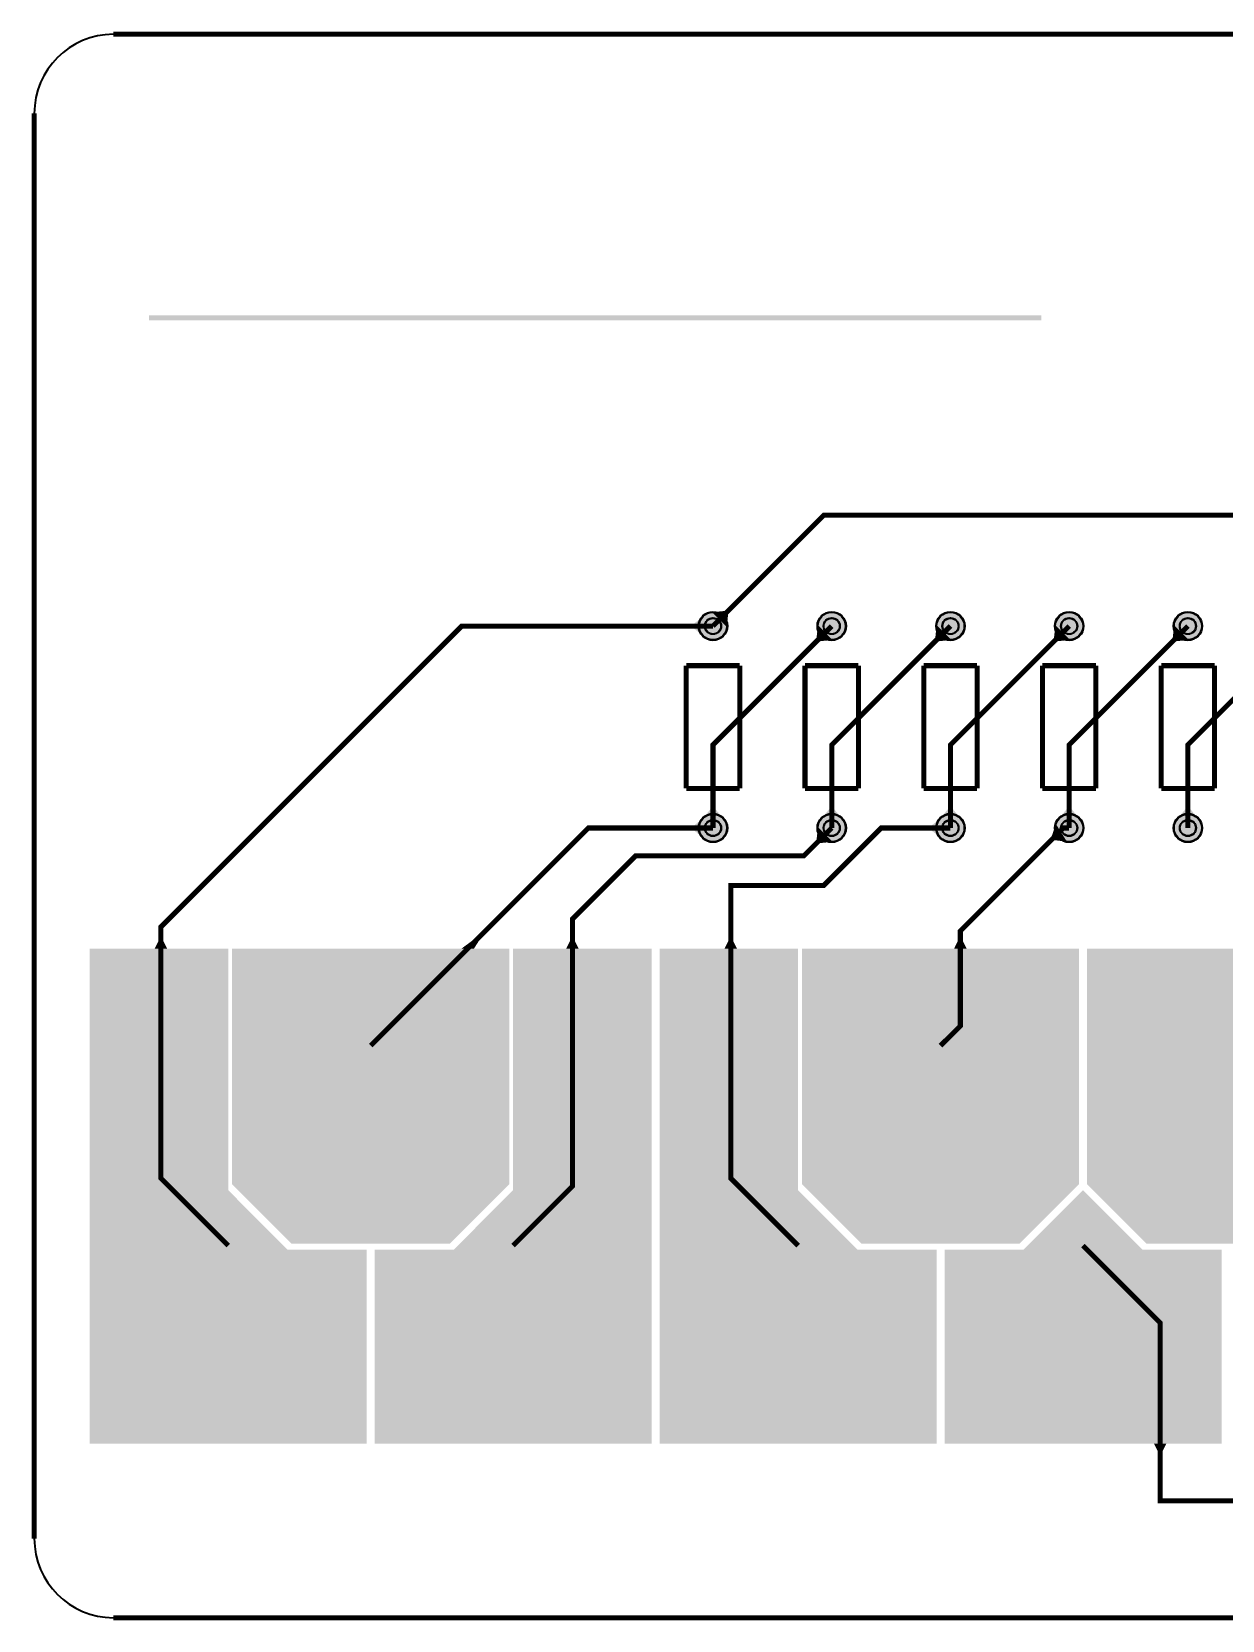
# Model space of a CAD drawing. Header units: millimetres. Extents: x 0 to 178, y -33 to 88.
# Drawn here: x 0.1 to 60.2, y -32.9 to 47.3 of the extents above; entities that cross this region are included whole.
import ezdxf

# ---------------------------------------------------------------- set-up
doc = ezdxf.new("R2010")
doc.units = ezdxf.units.MM
for name, color, linetype, true_color in [('BoardOutLine', 7, 'Continuous', 0xff00ff), ('BottomSolderMaskLayer', 7, 'Continuous', 0xaa00ff), ('Multi-Layer', 7, 'Continuous', 0xc0c0c0), ('TopLayer', 7, 'Continuous', 0xff0000), ('TopPasteMaskLayer', 7, 'Continuous', 0x808080), ('TopSilkLayer', 7, 'Continuous', 0xffcc00), ('TopSolderMaskLayer', 7, 'Continuous', 0x800080)]:
    doc.layers.add(name, color=color, linetype=linetype, true_color=true_color)

msp = doc.modelspace()

# ---------------------------------------------------------------- hatches: boundary and pattern name
at = {"layer": 'BottomSolderMaskLayer'}
for points in [[(33.775, 17.3, 1), (35.226, 17.3, 1)], [(39.775, 17.3, 1), (41.226, 17.3, 1)], [(45.775, 17.3, 1), (47.226, 17.3, 1)], [(51.775, 17.3, 1), (53.226, 17.3, 1)], [(57.775, 17.3, 1), (59.226, 17.3, 1)], [(33.775, 7.1, 1), (35.226, 7.1, 1)], [(39.775, 7.1, 1), (41.226, 7.1, 1)], [(45.775, 7.1, 1), (47.226, 7.1, 1)], [(51.775, 7.1, 1), (53.226, 7.1, 1)], [(57.775, 7.1, 1), (59.226, 7.1, 1)]]:
    msp.add_hatch(color=256, dxfattribs=at).paths.add_polyline_path(points)
at = {"layer": 'Multi-Layer'}
for points in [[(33.8, 17.3, 1), (35.2, 17.3, 1)], [(39.8, 17.3, 1), (41.2, 17.3, 1)], [(45.8, 17.3, 1), (47.2, 17.3, 1)], [(51.8, 17.3, 1), (53.2, 17.3, 1)], [(57.8, 17.3, 1), (59.2, 17.3, 1)], [(33.8, 7.1, 1), (35.2, 7.1, 1)], [(39.8, 7.1, 1), (41.2, 7.1, 1)], [(45.8, 7.1, 1), (47.2, 7.1, 1)], [(51.8, 7.1, 1), (53.2, 7.1, 1)], [(57.8, 7.1, 1), (59.2, 7.1, 1)]]:
    msp.add_hatch(color=256, dxfattribs=at).paths.add_polyline_path(points)
at = {"layer": 'TopLayer'}
for points in [[(34.037, 16.775), (34.037, 17.825), (33.547, 17.427), (33.547, 17.173)], [(34.456, 17.999), (35.199, 17.256), (35.264, 17.884), (35.084, 18.064)], [(39.802, 17.344), (40.544, 16.601), (39.916, 16.536), (39.736, 16.716)], [(45.801, 17.344), (46.544, 16.601), (45.916, 16.536), (45.736, 16.716)], [(51.801, 17.344), (52.544, 16.601), (51.916, 16.536), (51.736, 16.716)], [(57.801, 17.344), (58.544, 16.601), (57.916, 16.536), (57.736, 16.716)], [(35.025, 7.563), (33.975, 7.563), (34.373, 8.053), (34.627, 8.053)], [(41.025, 7.563), (39.975, 7.563), (40.373, 8.053), (40.627, 8.053)], [(47.025, 7.563), (45.975, 7.563), (46.373, 8.053), (46.627, 8.053)], [(53.025, 7.563), (51.975, 7.563), (52.373, 8.053), (52.627, 8.053)], [(59.025, 7.563), (57.975, 7.563), (58.373, 8.053), (58.627, 8.053)], [(34.037, 6.575), (34.037, 7.625), (33.547, 7.226), (33.547, 6.972)], [(46.037, 6.575), (46.037, 7.625), (45.547, 7.226), (45.547, 6.972)], [(52.387, 6.409), (51.829, 7.298), (51.624, 6.703), (51.762, 6.483)], [(39.802, 7.143), (40.544, 6.401), (39.917, 6.336), (39.737, 6.515)], [(3, -24), (3, 1), (10, 1), (10, -11.2), (13, -14.2), (17, -14.2), (17, -24)], [(6.281, 1), (6.916, 1), (6.726, 1.381), (6.472, 1.381)], [(24.2, -10.9), (21.2, -13.9), (13.2, -13.9), (10.2, -10.9), (10.2, 1), (24.2, 1)], [(31.4, -24), (31.4, 1), (24.4, 1), (24.4, -11.2), (21.4, -14.2), (17.4, -14.2), (17.4, -24)], [(21.782, 1), (22.417, 1), (22.66, 1.381), (22.301, 1.381)], [(27.717, 1), (27.082, 1), (27.272, 1.381), (27.526, 1.381)], [(31.8, -24), (31.8, 1), (38.8, 1), (38.8, -11.2), (41.8, -14.2), (45.8, -14.2), (45.8, -24)], [(35.083, 1), (35.718, 1), (35.527, 1.381), (35.273, 1.381)], [(53, -10.9), (50, -13.9), (42, -13.9), (39, -10.9), (39, 1), (53, 1)], [(46.683, 1), (47.318, 1), (47.127, 1.381), (46.873, 1.381)], [(67.4, -10.9), (64.4, -13.9), (56.4, -13.9), (53.4, -10.9), (53.4, 1), (67.4, 1)], [(46.2, -24), (46.2, -14.2), (50.2, -14.2), (53.2, -11.2), (56.2, -14.2), (60.2, -14.2), (60.2, -24)], [(57.417, -24), (56.782, -24), (56.972, -24.381), (57.226, -24.381)]]:
    msp.add_hatch(color=256, dxfattribs=at).paths.add_polyline_path(points)
at = {"layer": 'TopPasteMaskLayer'}
for points in [[(3, -24), (3, 1), (10, 1), (10, -11.2), (13, -14.2), (17, -14.2), (17, -24)], [(24.2, -10.9), (21.2, -13.9), (13.2, -13.9), (10.2, -10.9), (10.2, 1), (24.2, 1)], [(31.4, -24), (31.4, 1), (24.4, 1), (24.4, -11.2), (21.4, -14.2), (17.4, -14.2), (17.4, -24)], [(31.8, -24), (31.8, 1), (38.8, 1), (38.8, -11.2), (41.8, -14.2), (45.8, -14.2), (45.8, -24)], [(53, -10.9), (50, -13.9), (42, -13.9), (39, -10.9), (39, 1), (53, 1)], [(67.4, -10.9), (64.4, -13.9), (56.4, -13.9), (53.4, -10.9), (53.4, 1), (67.4, 1)], [(46.2, -24), (46.2, -14.2), (50.2, -14.2), (53.2, -11.2), (56.2, -14.2), (60.2, -14.2), (60.2, -24)]]:
    msp.add_hatch(color=256, dxfattribs=at).paths.add_polyline_path(points)
at = {"layer": 'TopSilkLayer'}
msp.add_hatch(color=256, dxfattribs=at).paths.add_polyline_path([(6, 33), (51.1, 33), (51.1, 32.75), (6, 32.75), (6, 33)])
at = {"layer": 'TopSolderMaskLayer'}
for points in [[(33.775, 17.3, 1), (35.226, 17.3, 1)], [(39.775, 17.3, 1), (41.226, 17.3, 1)], [(45.775, 17.3, 1), (47.226, 17.3, 1)], [(51.775, 17.3, 1), (53.226, 17.3, 1)], [(57.775, 17.3, 1), (59.226, 17.3, 1)], [(33.775, 7.1, 1), (35.226, 7.1, 1)], [(39.775, 7.1, 1), (41.226, 7.1, 1)], [(45.775, 7.1, 1), (47.226, 7.1, 1)], [(51.775, 7.1, 1), (53.226, 7.1, 1)], [(57.775, 7.1, 1), (59.226, 7.1, 1)], [(3, -24), (3, 1), (10, 1), (10, -11.2), (13, -14.2), (17, -14.2), (17, -24)], [(24.2, -10.9), (21.2, -13.9), (13.2, -13.9), (10.2, -10.9), (10.2, 1), (24.2, 1)], [(31.4, -24), (31.4, 1), (24.4, 1), (24.4, -11.2), (21.4, -14.2), (17.4, -14.2), (17.4, -24)], [(31.8, -24), (31.8, 1), (38.8, 1), (38.8, -11.2), (41.8, -14.2), (45.8, -14.2), (45.8, -24)], [(53, -10.9), (50, -13.9), (42, -13.9), (39, -10.9), (39, 1), (53, 1)], [(67.4, -10.9), (64.4, -13.9), (56.4, -13.9), (53.4, -10.9), (53.4, 1), (67.4, 1)], [(46.2, -24), (46.2, -14.2), (50.2, -14.2), (53.2, -11.2), (56.2, -14.2), (60.2, -14.2), (60.2, -24)]]:
    msp.add_hatch(color=256, dxfattribs=at).paths.add_polyline_path(points)

# ---------------------------------------------------------------- linework, layer by layer
at = {"layer": 'BoardOutLine', "const_width": 0.254}
for points in [[(174.2, 47.2), (4.2, 47.2)], [(0.2, -28.8), (0.2, 43.2)], [(174.2, -32.8), (4.2, -32.8)]]:
    msp.add_lwpolyline(points, dxfattribs=at)
at = {"layer": 'BoardOutLine'}
for centre, start, end in [((4.2, 43.2), 90, 180), ((4.2, -28.8), 180, 270)]:
    msp.add_arc(centre, 4, start, end, dxfattribs=at)
at = {"layer": 'BottomSolderMaskLayer'}
for centre, radius in [((34.5, 17.3), 0.725), ((34.5, 17.3), 0.415), ((40.5, 17.3), 0.725), ((40.5, 17.3), 0.415), ((46.5, 17.3), 0.725), ((46.5, 17.3), 0.415), ((52.5, 17.3), 0.725), ((52.5, 17.3), 0.415), ((58.5, 17.3), 0.725), ((58.5, 17.3), 0.415), ((34.5, 7.1), 0.725), ((34.5, 7.1), 0.415), ((40.5, 7.1), 0.725), ((40.5, 7.1), 0.415), ((46.5, 7.1), 0.725), ((46.5, 7.1), 0.415), ((52.5, 7.1), 0.725), ((52.5, 7.1), 0.415), ((58.5, 7.1), 0.725), ((58.5, 7.1), 0.415)]:
    msp.add_circle(centre, radius, dxfattribs=at)
at = {"layer": 'Multi-Layer'}
for centre, radius in [((34.5, 17.3), 0.7), ((34.5, 17.3), 0.4), ((40.5, 17.3), 0.7), ((40.5, 17.3), 0.4), ((46.5, 17.3), 0.7), ((46.5, 17.3), 0.4), ((52.5, 17.3), 0.7), ((52.5, 17.3), 0.4), ((58.5, 17.3), 0.7), ((58.5, 17.3), 0.4), ((34.5, 7.1), 0.7), ((34.5, 7.1), 0.4), ((40.5, 7.1), 0.7), ((40.5, 7.1), 0.4), ((46.5, 7.1), 0.7), ((46.5, 7.1), 0.4), ((52.5, 7.1), 0.7), ((52.5, 7.1), 0.4), ((58.5, 7.1), 0.7), ((58.5, 7.1), 0.4)]:
    msp.add_circle(centre, radius, dxfattribs=at)
at = {"layer": 'TopLayer', "const_width": 0.254}
for points in [[(34.5, 17.3), (40.1, 22.9), (98.8, 22.9), (98.8, 26.24), (98.76, 26.28)], [(64.501, 17.3), (68.1, 20.5), (160.8, 20.399), (161.1, 20.201), (177.399, 2.601), (177.399, -24.501), (175.999, -26.599), (57.099, -26.901), (57.099, -17.899), (53.2, -14.001)], [(34.501, 17.3), (21.801, 17.3), (6.599, 2.101), (6.599, -10.599), (10, -14.001)], [(34.5, 7.1), (34.5, 11.3), (40.5, 17.3)], [(40.5, 7.1), (40.5, 11.3), (46.5, 17.3)], [(46.5, 7.099), (46.5, 11.3), (48.031, 12.83), (52.499, 17.3)], [(52.5, 7.1), (52.5, 11.3), (58.5, 17.3)], [(58.5, 7.1), (58.5, 11.3), (64.5, 17.3)], [(34.501, 7.099), (28.199, 7.099), (17.201, -3.899)], [(40.5, 7.099), (39.101, 5.7), (30.599, 5.7), (27.399, 2.499), (27.399, -11.001), (24.399, -14.001)], [(46.5, 7.099), (43, 7.099), (40.099, 4.201), (35.4, 4.201), (35.4, -10.599), (38.801, -14.001)], [(52.499, 7.099), (52.2, 7.099), (47, 1.9), (47, -2.901), (45.999, -3.899)]]:
    msp.add_lwpolyline(points, dxfattribs=at)
at = {"layer": 'TopSilkLayer', "const_width": 0.254}
for points in [[(33.15, 9.1), (33.15, 15.3)], [(35.85, 15.3), (33.15, 15.3)], [(35.85, 9.1), (35.85, 15.3)], [(39.15, 9.1), (39.15, 15.3)], [(41.85, 15.3), (39.15, 15.3)], [(41.85, 9.1), (41.85, 15.3)], [(45.15, 9.1), (45.15, 15.3)], [(47.85, 15.3), (45.15, 15.3)], [(47.85, 9.1), (47.85, 15.3)], [(51.15, 9.1), (51.15, 15.3)], [(53.85, 15.3), (51.15, 15.3)], [(53.85, 9.1), (53.85, 15.3)], [(57.15, 9.1), (57.15, 15.3)], [(59.85, 15.3), (57.15, 15.3)], [(59.85, 9.1), (59.85, 15.3)], [(35.85, 9.1), (33.15, 9.1)], [(41.85, 9.1), (39.15, 9.1)], [(47.85, 9.1), (45.15, 9.1)], [(53.85, 9.1), (51.15, 9.1)], [(59.85, 9.1), (57.15, 9.1)]]:
    msp.add_lwpolyline(points, dxfattribs=at)
at = {"layer": 'TopSolderMaskLayer'}
for centre, radius in [((34.5, 17.3), 0.725), ((34.5, 17.3), 0.415), ((40.5, 17.3), 0.725), ((40.5, 17.3), 0.415), ((46.5, 17.3), 0.725), ((46.5, 17.3), 0.415), ((52.5, 17.3), 0.725), ((52.5, 17.3), 0.415), ((58.5, 17.3), 0.725), ((58.5, 17.3), 0.415), ((34.5, 7.1), 0.725), ((34.5, 7.1), 0.415), ((40.5, 7.1), 0.725), ((40.5, 7.1), 0.415), ((46.5, 7.1), 0.725), ((46.5, 7.1), 0.415), ((52.5, 7.1), 0.725), ((52.5, 7.1), 0.415), ((58.5, 7.1), 0.725), ((58.5, 7.1), 0.415)]:
    msp.add_circle(centre, radius, dxfattribs=at)

doc.saveas('drawing.dxf')
